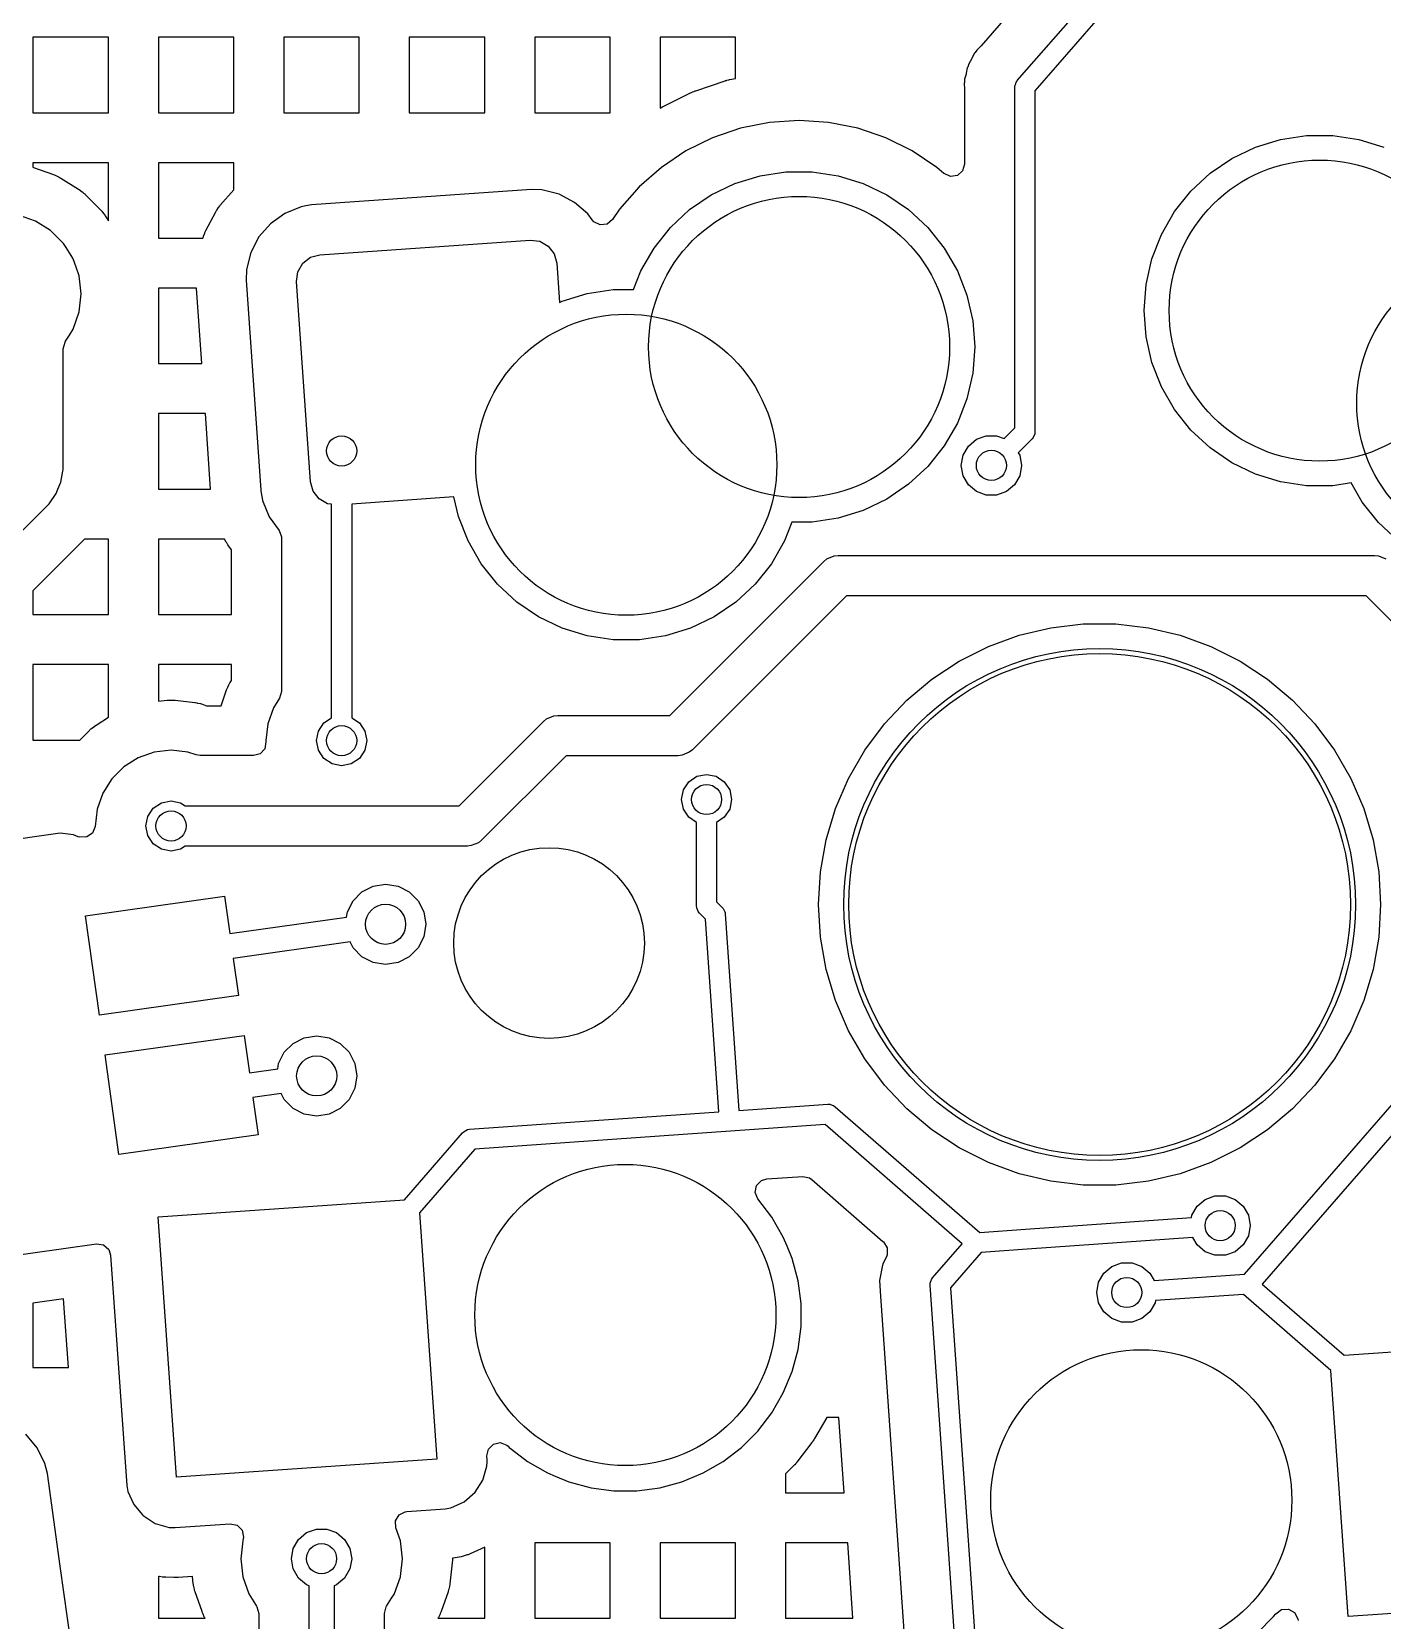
# Model space of a CAD drawing. Extents: x 2.49 to 8.57, y -5.87 to -1.87.
# Drawn here: x 4.12 to 4.65, y -3.535 to -2.912 of the extents above; entities that cross this region are included whole.
import ezdxf

# ---------------------------------------------------------------- set-up
doc = ezdxf.new("R2010")
doc.units = 0
doc.header["$MEASUREMENT"] = 0
doc.layers.add('BLACK', color=7, linetype='CONTINUOUS')

msp = doc.modelspace()

# ---------------------------------------------------------------- linework, layer by layer
at = {"layer": 'BLACK', "linetype": 'CONTINUOUS'}
for p, q in [((4.53784, -2.86472), (4.49236, -2.91704)), ((4.50658, -2.93072), (4.55939, -2.86996)), ((4.56017, -2.88107), (4.51349, -2.93477)), ((4.15001, -2.9137), (4.1204, -2.9137)), ((4.1204, -2.9137), (4.1204, -2.94331)), ((4.15001, -2.94331), (4.15001, -2.9137)), ((4.19922, -2.9137), (4.16961, -2.9137)), ((4.16961, -2.9137), (4.16961, -2.94331)), ((4.19922, -2.94331), (4.19922, -2.9137)), ((4.24843, -2.9137), (4.21882, -2.9137)), ((4.21882, -2.9137), (4.21882, -2.94331)), ((4.24843, -2.94331), (4.24843, -2.9137)), ((4.29764, -2.9137), (4.26804, -2.9137)), ((4.26804, -2.9137), (4.26804, -2.94331)), ((4.29764, -2.94331), (4.29764, -2.9137)), ((4.34686, -2.9137), (4.31725, -2.9137)), ((4.31725, -2.9137), (4.31725, -2.94331)), ((4.34686, -2.9415), (4.34686, -2.9137)), ((4.39607, -2.9137), (4.36646, -2.9137)), ((4.36646, -2.9137), (4.36646, -2.9415)), ((4.39607, -2.92982), (4.39607, -2.9137)), ((4.48874, -2.92204), (4.48858, -2.92234)), ((4.48967, -2.92014), (4.48874, -2.92204)), ((4.48991, -2.91986), (4.48967, -2.92014)), ((4.48967, -2.92014), (4.48967, -2.92014)), ((4.49045, -2.9191), (4.48991, -2.91986)), ((4.49063, -2.91878), (4.49045, -2.9191)), ((4.49213, -2.91729), (4.49063, -2.91878)), ((4.49236, -2.91704), (4.49213, -2.91729)), ((4.48646, -2.92814), (4.48634, -2.92858)), ((4.48653, -2.92781), (4.48646, -2.92814)), ((4.48694, -2.92573), (4.48653, -2.92781)), ((4.4871, -2.9254), (4.48694, -2.92573)), ((4.48694, -2.92573), (4.48694, -2.92573)), ((4.48743, -2.92453), (4.4871, -2.9254)), ((4.48752, -2.92417), (4.48743, -2.92453)), ((4.48858, -2.92234), (4.48752, -2.92417)), ((4.48752, -2.92417), (4.48752, -2.92417)), ((4.38039, -2.9347), (4.39199, -2.93076)), ((4.39199, -2.93076), (4.39215, -2.93071)), ((4.39215, -2.93071), (4.39246, -2.93062)), ((4.39246, -2.93062), (4.39261, -2.93057)), ((4.39261, -2.93057), (4.39323, -2.93041)), ((4.39323, -2.93041), (4.39338, -2.93037)), ((4.39338, -2.93037), (4.3937, -2.9303)), ((4.3937, -2.9303), (4.39385, -2.93026)), ((4.39385, -2.93026), (4.39607, -2.92982)), ((4.48582, -2.93148), (4.48575, -2.93184)), ((4.48575, -2.93184), (4.4859, -2.93396)), ((4.48591, -2.93055), (4.48582, -2.93148)), ((4.4859, -2.93396), (4.48591, -2.9343)), ((4.48634, -2.92858), (4.48591, -2.93019)), ((4.48591, -2.93019), (4.48591, -2.93019)), ((4.48591, -2.93019), (4.48591, -2.93055)), ((4.48591, -2.9343), (4.48591, -2.96352)), ((4.50561, -2.9333), (4.50565, -2.93291)), ((4.50561, -3.06686), (4.50561, -2.9333)), ((4.50565, -2.9328), (4.50567, -2.93273)), ((4.50565, -2.93291), (4.50565, -2.9328)), ((4.50567, -2.93273), (4.50569, -2.93253)), ((4.50569, -2.93253), (4.50593, -2.93195)), ((4.50593, -2.93195), (4.50613, -2.93135)), ((4.50613, -2.93135), (4.50625, -2.93118)), ((4.50625, -2.93118), (4.50628, -2.93111)), ((4.50628, -2.93111), (4.50635, -2.93104)), ((4.50635, -2.93104), (4.50658, -2.93072)), ((4.36762, -2.94086), (4.37861, -2.93544)), ((4.37861, -2.93544), (4.37876, -2.93537)), ((4.37876, -2.93537), (4.37905, -2.93524)), ((4.37905, -2.93524), (4.3792, -2.93517)), ((4.3792, -2.93517), (4.37979, -2.93493)), ((4.37979, -2.93493), (4.37994, -2.93487)), ((4.37994, -2.93487), (4.38024, -2.93475)), ((4.38024, -2.93475), (4.38039, -2.9347)), ((4.51349, -2.93477), (4.51349, -3.06849)), ((4.1204, -2.94331), (4.15001, -2.94331)), ((4.16961, -2.94331), (4.19922, -2.94331)), ((4.21882, -2.94331), (4.24843, -2.94331)), ((4.26804, -2.94331), (4.29764, -2.94331)), ((4.31725, -2.94331), (4.34686, -2.94331)), ((4.34686, -2.94331), (4.34686, -2.9415)), ((4.36646, -2.9415), (4.3665, -2.94148)), ((4.3665, -2.94148), (4.36705, -2.94116)), ((4.36705, -2.94116), (4.36719, -2.94108)), ((4.36719, -2.94108), (4.36748, -2.94093)), ((4.36748, -2.94093), (4.36762, -2.94086)), ((4.42097, -2.9464), (4.40938, -2.94716)), ((4.43256, -2.94716), (4.42097, -2.9464)), ((4.42097, -2.9464), (4.42097, -2.9464)), ((4.38699, -2.95316), (4.37658, -2.9583)), ((4.39799, -2.94943), (4.38699, -2.95316)), ((4.40938, -2.94716), (4.39799, -2.94943)), ((4.39799, -2.94943), (4.39799, -2.94943)), ((4.40938, -2.94716), (4.40938, -2.94716)), ((4.40938, -2.94716), (4.40938, -2.94716)), ((4.40938, -2.94716), (4.40938, -2.94716)), ((4.40938, -2.94716), (4.40938, -2.94716)), ((4.44395, -2.94943), (4.43256, -2.94716)), ((4.43256, -2.94716), (4.43256, -2.94716)), ((4.43256, -2.94716), (4.43256, -2.94716)), ((4.44396, -2.94943), (4.44395, -2.94943)), ((4.44395, -2.94943), (4.44395, -2.94943)), ((4.45495, -2.95316), (4.44396, -2.94943)), ((4.46537, -2.9583), (4.45495, -2.95316)), ((4.60987, -2.95375), (4.62005, -2.95221)), ((4.62005, -2.95221), (4.63035, -2.95221)), ((4.63035, -2.95221), (4.64053, -2.95375)), ((4.37658, -2.9583), (4.36692, -2.96475)), ((4.47503, -2.96475), (4.46537, -2.9583)), ((4.46537, -2.9583), (4.46537, -2.9583)), ((4.59075, -2.96125), (4.60003, -2.95678)), ((4.60003, -2.95678), (4.60987, -2.95375)), ((4.64053, -2.95375), (4.65037, -2.95678)), ((4.15001, -2.96291), (4.1204, -2.96291)), ((4.1204, -2.96291), (4.1204, -2.96472)), ((4.1204, -2.96472), (4.12065, -2.9648)), ((4.12065, -2.9648), (4.12839, -2.96751)), ((4.15001, -2.98575), (4.15001, -2.96291)), ((4.19922, -2.96291), (4.16961, -2.96291)), ((4.16961, -2.96291), (4.16961, -2.99252)), ((4.19922, -2.97351), (4.19922, -2.96291)), ((4.36692, -2.96475), (4.35819, -2.97241)), ((4.47781, -2.96719), (4.47503, -2.96475)), ((4.48591, -2.96352), (4.48513, -2.96616)), ((4.58224, -2.96705), (4.59075, -2.96125)), ((4.12839, -2.96751), (4.12865, -2.96761)), ((4.12865, -2.96761), (4.12916, -2.96782)), ((4.12916, -2.96782), (4.12941, -2.96793)), ((4.12941, -2.96793), (4.1304, -2.96841)), ((4.1304, -2.96841), (4.13065, -2.96853)), ((4.13065, -2.96853), (4.13113, -2.9688)), ((4.13113, -2.9688), (4.13136, -2.96894)), ((4.13136, -2.96894), (4.13831, -2.9733)), ((4.38652, -2.97553), (4.3958, -2.97106)), ((4.3958, -2.97106), (4.40564, -2.96803)), ((4.40564, -2.96803), (4.41582, -2.96649)), ((4.41582, -2.96649), (4.42612, -2.96649)), ((4.42612, -2.96649), (4.4363, -2.96803)), ((4.4363, -2.96803), (4.44614, -2.97106)), ((4.44614, -2.97106), (4.45542, -2.97553)), ((4.47783, -2.96721), (4.47781, -2.96719)), ((4.48033, -2.96835), (4.47783, -2.96721)), ((4.48306, -2.96796), (4.48033, -2.96835)), ((4.48513, -2.96616), (4.48306, -2.96796)), ((4.57469, -2.97405), (4.58224, -2.96705)), ((4.13831, -2.9733), (4.13854, -2.97346)), ((4.13854, -2.97346), (4.13899, -2.97378)), ((4.13899, -2.97378), (4.13921, -2.97394)), ((4.13921, -2.97394), (4.14007, -2.97463)), ((4.14007, -2.97463), (4.14028, -2.9748)), ((4.14028, -2.9748), (4.14069, -2.97517)), ((4.14069, -2.97517), (4.14089, -2.97536)), ((4.14089, -2.97536), (4.14669, -2.98116)), ((4.1939, -2.97962), (4.19918, -2.97355)), ((4.19918, -2.97355), (4.19922, -2.97351)), ((4.31602, -2.97345), (4.22961, -2.97949)), ((4.32008, -2.97358), (4.31602, -2.97345)), ((4.31602, -2.97345), (4.31602, -2.97345)), ((4.32678, -2.97529), (4.32008, -2.97358)), ((4.32008, -2.97358), (4.32008, -2.97358)), ((4.33289, -2.9785), (4.32678, -2.97529)), ((4.32678, -2.97529), (4.32678, -2.97529)), ((4.35819, -2.97241), (4.35053, -2.98114)), ((4.37802, -2.98133), (4.38652, -2.97553)), ((4.45542, -2.97553), (4.46393, -2.98133)), ((4.56827, -2.9821), (4.57469, -2.97405)), ((4.1214, -2.98583), (4.1147, -2.98349)), ((4.14669, -2.98116), (4.14688, -2.98136)), ((4.14688, -2.98136), (4.14724, -2.98177)), ((4.14724, -2.98177), (4.14742, -2.98198)), ((4.14742, -2.98198), (4.14811, -2.98284)), ((4.14811, -2.98284), (4.14827, -2.98306)), ((4.14827, -2.98306), (4.14859, -2.98351)), ((4.14859, -2.98351), (4.14874, -2.98374)), ((4.14874, -2.98374), (4.15001, -2.98575)), ((4.18824, -2.98957), (4.19197, -2.98244)), ((4.19197, -2.98244), (4.19211, -2.9822)), ((4.19211, -2.9822), (4.19241, -2.9817)), ((4.19241, -2.9817), (4.19256, -2.98147)), ((4.19256, -2.98147), (4.1932, -2.98052)), ((4.1932, -2.98052), (4.19337, -2.98029)), ((4.19337, -2.98029), (4.19372, -2.97984)), ((4.19372, -2.97984), (4.1939, -2.97962)), ((4.21922, -2.98281), (4.2136, -2.98684)), ((4.22561, -2.98019), (4.21922, -2.98281)), ((4.21922, -2.98281), (4.21922, -2.98281)), ((4.22741, -2.97987), (4.22561, -2.98019)), ((4.22561, -2.98019), (4.22561, -2.98019)), ((4.22561, -2.98019), (4.22561, -2.98019)), ((4.22961, -2.97949), (4.22741, -2.97987)), ((4.33811, -2.98303), (4.33289, -2.9785)), ((4.33289, -2.9785), (4.33289, -2.9785)), ((4.33978, -2.98536), (4.33811, -2.98303)), ((4.33811, -2.98303), (4.33811, -2.98303)), ((4.35053, -2.98114), (4.3478, -2.98522)), ((4.37047, -2.98833), (4.37802, -2.98133)), ((4.46393, -2.98133), (4.47148, -2.98833)), ((4.56312, -2.99102), (4.56827, -2.9821)), ((4.12732, -2.98955), (4.1214, -2.98583)), ((4.12741, -2.98961), (4.12732, -2.98955)), ((4.13032, -2.99252), (4.12741, -2.98961)), ((4.18736, -2.99168), (4.18777, -2.99061)), ((4.18777, -2.99061), (4.18788, -2.99035)), ((4.18788, -2.99035), (4.18811, -2.98983)), ((4.18811, -2.98983), (4.18824, -2.98957)), ((4.2136, -2.98684), (4.20907, -2.99205)), ((4.2136, -2.98684), (4.2136, -2.98684)), ((4.34048, -2.98614), (4.33978, -2.98536)), ((4.34296, -2.98733), (4.34048, -2.98614)), ((4.34569, -2.98699), (4.34296, -2.98733)), ((4.3478, -2.98522), (4.34569, -2.98699)), ((4.36405, -2.99639), (4.37047, -2.98833)), ((4.47148, -2.98833), (4.4779, -2.99639)), ((4.13243, -2.99463), (4.13032, -2.99252)), ((4.13337, -2.99612), (4.13243, -2.99463)), ((4.13607, -3.00042), (4.13337, -2.99612)), ((4.16961, -2.99252), (4.18708, -2.99252)), ((4.18708, -2.99252), (4.18709, -2.99249)), ((4.18709, -2.99249), (4.18726, -2.99194)), ((4.18726, -2.99194), (4.18736, -2.99168)), ((4.20907, -2.99205), (4.20587, -2.99817)), ((4.23295, -2.99901), (4.31543, -2.99324)), ((4.31543, -2.99324), (4.31924, -2.99373)), ((4.31924, -2.99373), (4.32257, -2.99563)), ((4.32257, -2.99563), (4.32492, -2.99867)), ((4.3589, -3.0053), (4.36405, -2.99639)), ((4.4779, -2.99639), (4.48305, -3.0053)), ((4.55936, -3.00061), (4.56312, -2.99102)), ((4.13621, -3.00065), (4.13607, -3.00042)), ((4.13735, -3.00389), (4.13621, -3.00065)), ((4.20587, -2.99817), (4.20416, -3.00486)), ((4.2243, -3.00571), (4.22621, -3.00237)), ((4.22621, -3.00237), (4.22925, -3.00002)), ((4.22925, -3.00002), (4.23295, -2.99901)), ((4.32492, -2.99867), (4.32593, -3.00238)), ((4.32593, -3.00238), (4.32701, -3.01772)), ((4.55707, -3.01065), (4.55936, -3.00061)), ((4.13856, -3.00735), (4.13735, -3.00389)), ((4.13935, -3.01441), (4.13856, -3.00735)), ((4.13856, -3.00735), (4.13856, -3.00735)), ((4.20416, -3.00486), (4.20403, -3.00893)), ((4.20403, -3.00893), (4.20403, -3.00893)), ((4.20403, -3.00893), (4.20979, -3.0914)), ((4.22382, -3.00952), (4.2243, -3.00571)), ((4.35601, -3.01267), (4.3589, -3.0053)), ((4.48305, -3.0053), (4.48681, -3.01489)), ((4.13856, -3.02147), (4.13935, -3.01441)), ((4.13935, -3.01441), (4.13935, -3.01441)), ((4.1846, -3.01213), (4.16961, -3.01213)), ((4.16961, -3.01213), (4.16961, -3.04173)), ((4.18667, -3.04173), (4.1846, -3.01213)), ((4.22931, -3.08807), (4.22382, -3.00952)), ((4.32799, -3.01724), (4.33783, -3.01421)), ((4.33783, -3.01421), (4.34802, -3.01267)), ((4.34802, -3.01267), (4.35601, -3.01267)), ((4.48681, -3.01489), (4.4891, -3.02493)), ((4.5563, -3.02092), (4.55707, -3.01065)), ((4.13622, -3.02815), (4.13856, -3.02147)), ((4.13856, -3.02147), (4.13856, -3.02147)), ((4.32701, -3.01772), (4.32799, -3.01724)), ((4.55707, -3.03118), (4.5563, -3.02092)), ((4.4891, -3.02493), (4.48987, -3.0352)), ((4.13226, -3.03586), (4.13301, -3.03326)), ((4.13301, -3.03326), (4.1332, -3.03297)), ((4.1332, -3.03297), (4.1347, -3.03057)), ((4.1347, -3.03057), (4.13621, -3.02817)), ((4.13621, -3.02817), (4.13622, -3.02815)), ((4.55936, -3.04122), (4.55707, -3.03118)), ((4.13226, -3.04173), (4.13226, -3.03586)), ((4.48987, -3.0352), (4.4891, -3.04547)), ((4.13226, -3.07859), (4.13226, -3.04173)), ((4.16961, -3.04173), (4.18667, -3.04173)), ((4.4891, -3.04547), (4.48681, -3.0555)), ((4.56312, -3.05081), (4.55936, -3.04122)), ((4.56827, -3.05973), (4.56312, -3.05081)), ((4.48681, -3.0555), (4.48305, -3.06509)), ((4.18804, -3.06134), (4.16961, -3.06134)), ((4.16961, -3.06134), (4.16961, -3.09095)), ((4.19011, -3.09095), (4.18804, -3.06134)), ((4.48305, -3.06509), (4.4779, -3.07401)), ((4.57469, -3.06778), (4.56827, -3.05973)), ((4.48736, -3.07404), (4.4905, -3.07141)), ((4.4905, -3.07141), (4.49436, -3.07)), ((4.49436, -3.07), (4.49846, -3.07)), ((4.49846, -3.07), (4.5014, -3.07108)), ((4.5014, -3.07108), (4.50561, -3.06686)), ((4.51234, -3.07128), (4.50696, -3.07665)), ((4.51283, -3.07068), (4.51234, -3.07128)), ((4.51341, -3.06926), (4.51283, -3.07068)), ((4.51349, -3.06849), (4.51341, -3.06926)), ((4.58224, -3.07478), (4.57469, -3.06778)), ((4.4779, -3.07401), (4.47148, -3.08206)), ((4.4846, -3.08164), (4.48531, -3.0776)), ((4.48531, -3.0776), (4.48736, -3.07404)), ((4.50696, -3.07665), (4.50751, -3.0776)), ((4.50751, -3.0776), (4.50822, -3.08164)), ((4.59075, -3.08058), (4.58224, -3.07478)), ((4.13132, -3.0882), (4.13217, -3.08391)), ((4.13217, -3.08391), (4.13226, -3.08344)), ((4.13226, -3.08344), (4.13226, -3.07859)), ((4.47148, -3.08206), (4.46393, -3.08906)), ((4.48531, -3.08568), (4.4846, -3.08164)), ((4.50822, -3.08164), (4.50751, -3.08568)), ((4.60003, -3.08505), (4.59075, -3.08058)), ((4.13018, -3.09095), (4.13132, -3.0882)), ((4.23032, -3.09177), (4.22931, -3.08807)), ((4.46393, -3.08906), (4.45542, -3.09486)), ((4.48736, -3.08923), (4.48531, -3.08568)), ((4.4905, -3.09186), (4.48736, -3.08923)), ((4.50546, -3.08923), (4.50231, -3.09186)), ((4.50751, -3.08568), (4.50546, -3.08923)), ((4.60987, -3.08809), (4.60003, -3.08505)), ((4.62005, -3.08962), (4.60987, -3.08809)), ((4.63035, -3.08962), (4.62005, -3.08962)), ((4.63753, -3.08854), (4.63035, -3.08962)), ((4.64185, -3.09602), (4.63753, -3.08854)), ((4.12677, -3.09672), (4.12946, -3.09268)), ((4.12946, -3.09268), (4.13018, -3.09095)), ((4.16961, -3.09095), (4.19011, -3.09095)), ((4.20979, -3.0914), (4.20985, -3.09174)), ((4.20985, -3.09174), (4.21032, -3.09446)), ((4.21032, -3.09446), (4.21049, -3.09541)), ((4.21049, -3.09541), (4.21311, -3.1018)), ((4.23267, -3.09481), (4.23032, -3.09177)), ((4.23601, -3.09671), (4.23267, -3.09481)), ((4.28557, -3.094), (4.24543, -3.0968)), ((4.28733, -3.10169), (4.28557, -3.094)), ((4.45542, -3.09486), (4.44614, -3.09933)), ((4.49436, -3.09327), (4.4905, -3.09186)), ((4.49846, -3.09327), (4.49436, -3.09327)), ((4.50231, -3.09186), (4.49846, -3.09327)), ((4.64827, -3.10407), (4.64185, -3.09602)), ((4.09267, -3.13081), (4.12334, -3.10015)), ((4.12334, -3.10015), (4.12677, -3.09672)), ((4.12334, -3.10015), (4.12334, -3.10015)), ((4.21311, -3.1018), (4.21311, -3.1018)), ((4.21311, -3.1018), (4.21693, -3.10712)), ((4.23755, -3.09691), (4.23601, -3.09671)), ((4.23755, -3.18063), (4.23755, -3.09691)), ((4.24543, -3.0968), (4.24543, -3.18063)), ((4.29109, -3.11127), (4.28733, -3.10169)), ((4.4363, -3.10237), (4.42612, -3.1039)), ((4.44614, -3.09933), (4.4363, -3.10237)), ((4.21693, -3.10712), (4.21784, -3.10972)), ((4.41813, -3.1039), (4.41524, -3.11127)), ((4.42612, -3.1039), (4.41813, -3.1039)), ((4.65582, -3.11108), (4.64827, -3.10407)), ((4.13653, -3.11468), (4.1204, -3.13081)), ((4.14066, -3.11055), (4.13653, -3.11468)), ((4.13653, -3.11468), (4.13653, -3.11468)), ((4.15001, -3.11055), (4.14066, -3.11055)), ((4.15001, -3.14016), (4.15001, -3.11055)), ((4.19556, -3.11055), (4.16961, -3.11055)), ((4.16961, -3.11055), (4.16961, -3.14016)), ((4.19569, -3.11081), (4.19556, -3.11055)), ((4.19556, -3.11055), (4.19556, -3.11055)), ((4.19624, -3.11181), (4.19569, -3.11081)), ((4.19639, -3.11205), (4.19624, -3.11181)), ((4.19669, -3.11253), (4.19639, -3.11205)), ((4.19685, -3.11277), (4.19669, -3.11253)), ((4.19824, -3.11471), (4.19685, -3.11277)), ((4.19824, -3.14016), (4.19824, -3.11471)), ((4.21784, -3.10972), (4.21785, -3.10997)), ((4.21785, -3.10997), (4.21785, -3.17029)), ((4.29624, -3.12019), (4.29109, -3.11127)), ((4.41524, -3.11127), (4.41009, -3.12019)), ((4.30266, -3.12824), (4.29624, -3.12019)), ((4.37026, -3.17976), (4.4307, -3.11933)), ((4.41009, -3.12019), (4.40367, -3.12824)), ((4.4307, -3.11933), (4.43189, -3.11835)), ((4.43189, -3.11835), (4.43473, -3.11717)), ((4.43473, -3.11717), (4.43626, -3.11702)), ((4.43626, -3.11702), (4.64676, -3.11702)), ((4.64676, -3.11702), (4.64829, -3.11717)), ((4.64829, -3.11717), (4.65113, -3.11835)), ((4.1204, -3.13081), (4.1204, -3.14016)), ((4.31021, -3.13524), (4.30266, -3.12824)), ((4.43953, -3.13277), (4.37909, -3.1932)), ((4.40367, -3.12824), (4.39612, -3.13524)), ((4.64349, -3.13277), (4.43953, -3.13277)), ((4.67243, -3.16171), (4.64349, -3.13277)), ((4.1204, -3.14016), (4.15001, -3.14016)), ((4.16961, -3.14016), (4.19824, -3.14016)), ((4.31872, -3.14105), (4.31021, -3.13524)), ((4.39612, -3.13524), (4.38761, -3.14105)), ((4.32799, -3.14551), (4.31872, -3.14105)), ((4.33783, -3.14855), (4.32799, -3.14551)), ((4.37833, -3.14551), (4.3685, -3.14855)), ((4.38761, -3.14105), (4.37833, -3.14551)), ((4.50726, -3.14828), (4.51974, -3.14532)), ((4.51974, -3.14532), (4.53247, -3.14383)), ((4.53247, -3.14383), (4.54529, -3.14383)), ((4.54529, -3.14383), (4.55802, -3.14532)), ((4.55802, -3.14532), (4.57049, -3.14828)), ((4.34802, -3.15008), (4.33783, -3.14855)), ((4.35831, -3.15008), (4.34802, -3.15008)), ((4.3685, -3.14855), (4.35831, -3.15008)), ((4.49522, -3.15266), (4.50726, -3.14828)), ((4.57049, -3.14828), (4.58254, -3.15266)), ((4.47305, -3.16546), (4.48376, -3.15842)), ((4.48376, -3.15842), (4.49522, -3.15266)), ((4.58254, -3.15266), (4.594, -3.15842)), ((4.594, -3.15842), (4.60471, -3.16546)), ((4.15001, -3.15976), (4.1204, -3.15976)), ((4.1204, -3.15976), (4.1204, -3.18937)), ((4.15001, -3.17416), (4.15001, -3.15976)), ((4.19824, -3.15976), (4.16961, -3.15976)), ((4.16961, -3.15976), (4.16961, -3.17416)), ((4.19824, -3.16605), (4.19824, -3.15976)), ((4.19422, -3.17589), (4.19638, -3.16971)), ((4.19638, -3.16971), (4.19647, -3.16945)), ((4.19647, -3.16945), (4.19669, -3.16894)), ((4.19669, -3.16894), (4.1968, -3.16869)), ((4.1968, -3.16869), (4.19728, -3.1677)), ((4.19728, -3.1677), (4.1974, -3.16746)), ((4.1974, -3.16746), (4.19767, -3.16698)), ((4.19767, -3.16698), (4.19781, -3.16674)), ((4.19781, -3.16674), (4.19824, -3.16605)), ((4.21785, -3.17029), (4.2171, -3.17289)), ((4.46323, -3.1737), (4.47305, -3.16546)), ((4.60471, -3.16546), (4.61453, -3.1737)), ((4.15001, -3.18045), (4.15001, -3.17416)), ((4.16961, -3.17416), (4.17292, -3.17379)), ((4.17292, -3.17379), (4.17319, -3.17377)), ((4.17319, -3.17377), (4.17374, -3.17374)), ((4.17374, -3.17374), (4.17402, -3.17373)), ((4.17402, -3.17373), (4.17512, -3.17373)), ((4.17512, -3.17373), (4.17539, -3.17374)), ((4.17539, -3.17374), (4.17594, -3.17377)), ((4.17594, -3.17377), (4.17622, -3.17379)), ((4.17622, -3.17379), (4.18393, -3.17466)), ((4.18393, -3.17466), (4.1842, -3.1747)), ((4.1842, -3.1747), (4.18474, -3.17479)), ((4.18474, -3.17479), (4.18501, -3.17484)), ((4.18501, -3.17484), (4.18608, -3.17509)), ((4.18608, -3.17509), (4.18635, -3.17516)), ((4.18635, -3.17516), (4.18688, -3.17531)), ((4.18688, -3.17531), (4.18714, -3.17539)), ((4.18714, -3.17539), (4.18854, -3.17589)), ((4.18854, -3.17589), (4.19422, -3.17589)), ((4.2147, -3.1767), (4.2125, -3.18299)), ((4.2171, -3.17289), (4.2147, -3.1767)), ((4.45443, -3.18302), (4.46323, -3.1737)), ((4.61453, -3.1737), (4.62332, -3.18302)), ((4.14445, -3.18399), (4.1449, -3.18367)), ((4.1449, -3.18367), (4.14513, -3.18351)), ((4.14513, -3.18351), (4.15001, -3.18045)), ((4.2125, -3.18299), (4.21176, -3.18961)), ((4.2324, -3.18584), (4.23453, -3.18265)), ((4.23453, -3.18265), (4.23755, -3.18063)), ((4.24543, -3.18063), (4.24845, -3.18265)), ((4.24845, -3.18265), (4.25058, -3.18584)), ((4.28758, -3.2152), (4.3207, -3.18207)), ((4.3207, -3.18207), (4.3219, -3.18109)), ((4.3219, -3.18109), (4.32474, -3.17991)), ((4.32474, -3.17991), (4.32627, -3.17976)), ((4.32627, -3.17976), (4.35173, -3.17976)), ((4.35173, -3.17976), (4.37026, -3.17976)), ((4.44678, -3.19331), (4.45443, -3.18302)), ((4.62332, -3.18302), (4.63098, -3.19331)), ((4.1204, -3.18937), (4.13875, -3.18937)), ((4.13875, -3.18937), (4.14255, -3.18557)), ((4.14255, -3.18557), (4.14275, -3.18538)), ((4.14275, -3.18538), (4.14316, -3.18501)), ((4.14316, -3.18501), (4.14337, -3.18484)), ((4.14337, -3.18484), (4.14423, -3.18415)), ((4.14423, -3.18415), (4.14445, -3.18399)), ((4.21176, -3.18961), (4.21176, -3.18961)), ((4.21176, -3.18961), (4.21181, -3.19006)), ((4.23165, -3.18961), (4.2324, -3.18584)), ((4.2324, -3.19337), (4.23165, -3.18961)), ((4.25058, -3.18584), (4.25133, -3.18961)), ((4.25133, -3.18961), (4.25058, -3.19337)), ((4.16795, -3.19408), (4.16167, -3.19628)), ((4.17457, -3.19334), (4.16795, -3.19408)), ((4.18118, -3.19408), (4.17457, -3.19334)), ((4.17457, -3.19334), (4.17457, -3.19334)), ((4.18443, -3.19522), (4.18118, -3.19408)), ((4.18604, -3.19549), (4.18443, -3.19522)), ((4.20696, -3.19549), (4.18604, -3.19549)), ((4.20947, -3.1948), (4.20696, -3.19549)), ((4.21133, -3.19277), (4.20947, -3.1948)), ((4.21181, -3.19006), (4.21133, -3.19277)), ((4.23453, -3.19657), (4.2324, -3.19337)), ((4.25058, -3.19337), (4.24845, -3.19657)), ((4.32953, -3.19551), (4.29641, -3.22864)), ((4.35173, -3.19551), (4.32953, -3.19551)), ((4.37352, -3.19551), (4.35173, -3.19551)), ((4.37506, -3.19536), (4.37352, -3.19551)), ((4.3779, -3.19418), (4.37506, -3.19536)), ((4.37909, -3.1932), (4.3779, -3.19418)), ((4.44037, -3.20441), (4.44678, -3.19331)), ((4.63098, -3.19331), (4.63739, -3.20441)), ((4.15603, -3.19982), (4.15132, -3.20453)), ((4.16167, -3.19628), (4.15603, -3.19982)), ((4.15603, -3.19982), (4.15603, -3.19982)), ((4.16167, -3.19628), (4.16167, -3.19628)), ((4.23772, -3.1987), (4.23453, -3.19657)), ((4.24149, -3.19945), (4.23772, -3.1987)), ((4.24526, -3.1987), (4.24149, -3.19945)), ((4.24845, -3.19657), (4.24526, -3.1987)), ((4.15132, -3.20453), (4.14778, -3.21017)), ((4.15132, -3.20453), (4.15132, -3.20453)), ((4.37557, -3.20892), (4.3777, -3.20573)), ((4.3777, -3.20573), (4.38089, -3.2036)), ((4.38089, -3.2036), (4.38466, -3.20285)), ((4.38466, -3.20285), (4.38843, -3.2036)), ((4.38843, -3.2036), (4.39162, -3.20573)), ((4.39162, -3.20573), (4.39375, -3.20892)), ((4.43529, -3.21618), (4.44037, -3.20441)), ((4.63739, -3.20441), (4.64247, -3.21618)), ((4.14778, -3.21017), (4.14558, -3.21645)), ((4.14778, -3.21017), (4.14778, -3.21017)), ((4.16761, -3.21611), (4.1708, -3.21398)), ((4.1708, -3.21398), (4.17457, -3.21323)), ((4.17457, -3.21323), (4.17833, -3.21398)), ((4.17833, -3.21398), (4.18016, -3.2152)), ((4.37482, -3.21269), (4.37557, -3.20892)), ((4.37557, -3.21646), (4.37482, -3.21269)), ((4.39375, -3.20892), (4.3945, -3.21269)), ((4.3945, -3.21269), (4.39375, -3.21646)), ((4.14558, -3.21645), (4.14481, -3.2233)), ((4.16473, -3.22307), (4.16547, -3.2193)), ((4.16547, -3.2193), (4.16761, -3.21611)), ((4.18016, -3.2152), (4.28758, -3.2152)), ((4.3777, -3.21965), (4.37557, -3.21646)), ((4.38072, -3.22167), (4.3777, -3.21965)), ((4.39162, -3.21965), (4.3886, -3.22167)), ((4.39375, -3.21646), (4.39162, -3.21965)), ((4.43161, -3.22846), (4.43529, -3.21618)), ((4.64247, -3.21618), (4.64614, -3.22846)), ((4.1311, -3.22589), (3.99075, -3.24561)), ((4.13625, -3.22652), (4.1311, -3.22589)), ((4.1311, -3.22589), (4.1311, -3.22589)), ((4.1311, -3.22589), (4.1311, -3.22589)), ((4.13813, -3.22728), (4.13625, -3.22652)), ((4.13872, -3.22748), (4.13813, -3.22728)), ((4.14147, -3.22739), (4.13872, -3.22748)), ((4.14374, -3.22584), (4.14147, -3.22739)), ((4.14481, -3.2233), (4.14374, -3.22584)), ((4.16547, -3.22684), (4.16473, -3.22307)), ((4.16761, -3.23003), (4.16547, -3.22684)), ((4.38072, -3.25444), (4.38072, -3.22167)), ((4.3886, -3.22167), (4.3886, -3.25281)), ((4.1708, -3.23216), (4.16761, -3.23003)), ((4.17457, -3.23291), (4.1708, -3.23216)), ((4.17833, -3.23216), (4.17457, -3.23291)), ((4.18016, -3.23094), (4.17833, -3.23216)), ((4.29084, -3.23094), (4.18016, -3.23094)), ((4.29237, -3.23079), (4.29084, -3.23094)), ((4.29521, -3.22962), (4.29237, -3.23079)), ((4.29641, -3.22864), (4.29521, -3.22962)), ((4.42939, -3.24109), (4.43161, -3.22846)), ((4.64614, -3.22846), (4.64837, -3.24109)), ((4.25387, -3.24667), (4.25874, -3.24589)), ((4.25874, -3.24589), (4.26361, -3.24667)), ((4.42864, -3.25388), (4.42939, -3.24109)), ((4.64837, -3.24109), (4.64911, -3.25388)), ((4.14099, -3.25831), (4.19557, -3.25064)), ((4.19557, -3.25064), (4.19763, -3.26526)), ((4.246, -3.25239), (4.24948, -3.2489)), ((4.24948, -3.2489), (4.25387, -3.24667)), ((4.26361, -3.24667), (4.268, -3.2489)), ((4.268, -3.2489), (4.27148, -3.25239)), ((4.14647, -3.2973), (4.14099, -3.25831)), ((4.24344, -3.25882), (4.24376, -3.25678)), ((4.24376, -3.25678), (4.246, -3.25239)), ((4.27148, -3.25239), (4.27372, -3.25678)), ((4.27372, -3.25678), (4.27449, -3.26164)), ((4.3808, -3.25521), (4.38072, -3.25444)), ((4.38139, -3.25663), (4.3808, -3.25521)), ((4.38188, -3.25723), (4.38139, -3.25663)), ((4.38422, -3.25957), (4.38188, -3.25723)), ((4.3886, -3.25281), (4.39083, -3.25505)), ((4.39083, -3.25505), (4.39108, -3.25535)), ((4.39108, -3.25535), (4.39116, -3.25542)), ((4.39116, -3.25542), (4.39119, -3.25549)), ((4.39119, -3.25549), (4.39132, -3.25564)), ((4.39132, -3.25564), (4.39156, -3.25623)), ((4.39156, -3.25623), (4.39185, -3.25679)), ((4.39185, -3.25679), (4.39188, -3.25699)), ((4.39188, -3.25699), (4.39191, -3.25706)), ((4.39191, -3.25706), (4.39191, -3.25717)), ((4.39191, -3.25717), (4.39197, -3.25755)), ((4.39197, -3.25755), (4.39737, -3.33466)), ((4.42939, -3.26668), (4.42864, -3.25388)), ((4.64911, -3.25388), (4.64837, -3.26668)), ((4.19763, -3.26526), (4.24344, -3.25882)), ((4.27449, -3.26164), (4.27372, -3.26651)), ((4.38951, -3.33521), (4.38422, -3.25957)), ((4.24481, -3.26857), (4.199, -3.27501)), ((4.246, -3.2709), (4.24481, -3.26857)), ((4.24948, -3.27438), (4.246, -3.2709)), ((4.27148, -3.2709), (4.268, -3.27438)), ((4.27372, -3.26651), (4.27148, -3.2709)), ((4.43161, -3.27931), (4.42939, -3.26668)), ((4.64837, -3.26668), (4.64614, -3.27931)), ((4.199, -3.27501), (4.20105, -3.28963)), ((4.25387, -3.27662), (4.24948, -3.27438)), ((4.25874, -3.27739), (4.25387, -3.27662)), ((4.26361, -3.27662), (4.25874, -3.27739)), ((4.268, -3.27438), (4.26361, -3.27662)), ((4.43529, -3.29159), (4.43161, -3.27931)), ((4.64614, -3.27931), (4.64247, -3.29159)), ((4.20105, -3.28963), (4.14647, -3.2973)), ((4.44037, -3.30336), (4.43529, -3.29159)), ((4.64247, -3.29159), (4.63739, -3.30336)), ((4.14866, -3.31289), (4.20324, -3.30522)), ((4.20324, -3.30522), (4.2053, -3.31984)), ((4.21897, -3.31184), (4.22246, -3.30836)), ((4.22246, -3.30836), (4.22685, -3.30612)), ((4.22685, -3.30612), (4.23171, -3.30535)), ((4.23171, -3.30535), (4.23658, -3.30612)), ((4.23658, -3.30612), (4.24097, -3.30836)), ((4.24097, -3.30836), (4.24445, -3.31184)), ((4.44678, -3.31446), (4.44037, -3.30336)), ((4.63739, -3.30336), (4.63098, -3.31446)), ((4.15414, -3.35188), (4.14866, -3.31289)), ((4.21674, -3.31623), (4.21897, -3.31184)), ((4.24445, -3.31184), (4.24669, -3.31623)), ((4.45443, -3.32474), (4.44678, -3.31446)), ((4.63098, -3.31446), (4.62332, -3.32474)), ((4.2053, -3.31984), (4.21641, -3.31828)), ((4.21641, -3.31828), (4.21674, -3.31623)), ((4.24669, -3.31623), (4.24746, -3.3211)), ((4.59567, -3.3989), (4.66674, -3.31714)), ((4.24669, -3.32597), (4.24445, -3.33036)), ((4.24746, -3.3211), (4.24669, -3.32597)), ((4.46323, -3.33407), (4.45443, -3.32474)), ((4.67162, -3.32353), (4.6027, -3.40282)), ((4.62332, -3.32474), (4.61453, -3.33407)), ((4.21779, -3.32803), (4.20667, -3.32959)), ((4.20667, -3.32959), (4.20872, -3.34421)), ((4.21897, -3.33036), (4.21779, -3.32803)), ((4.22246, -3.33384), (4.21897, -3.33036)), ((4.24445, -3.33036), (4.24097, -3.33384)), ((4.39737, -3.33466), (4.43227, -3.33222)), ((4.43227, -3.33222), (4.43304, -3.33224)), ((4.43304, -3.33224), (4.43396, -3.33255)), ((4.43396, -3.33255), (4.43449, -3.33273)), ((4.43449, -3.33273), (4.43512, -3.33318)), ((4.43512, -3.33318), (4.49184, -3.38248)), ((4.22685, -3.33608), (4.22246, -3.33384)), ((4.23171, -3.33685), (4.22685, -3.33608)), ((4.23658, -3.33608), (4.23171, -3.33685)), ((4.24097, -3.33384), (4.23658, -3.33608)), ((4.29163, -3.34205), (4.38951, -3.33521)), ((4.47305, -3.34231), (4.46323, -3.33407)), ((4.61453, -3.33407), (4.60471, -3.34231)), ((4.20872, -3.34421), (4.15414, -3.35188)), ((4.26611, -3.36965), (4.28893, -3.3434)), ((4.28893, -3.3434), (4.2895, -3.34287)), ((4.2895, -3.34287), (4.28951, -3.34286)), ((4.28951, -3.34286), (4.29087, -3.34218)), ((4.29087, -3.34218), (4.29163, -3.34205)), ((4.39399, -3.34279), (4.29381, -3.34979)), ((4.43119, -3.34019), (4.39399, -3.34279)), ((4.39399, -3.34279), (4.39399, -3.34279)), ((4.39399, -3.34279), (4.39399, -3.34279)), ((4.48493, -3.38691), (4.43119, -3.34019)), ((4.48376, -3.34935), (4.47305, -3.34231)), ((4.60471, -3.34231), (4.594, -3.34935)), ((4.29381, -3.34979), (4.27206, -3.37481)), ((4.49522, -3.3551), (4.48376, -3.34935)), ((4.594, -3.34935), (4.58254, -3.3551)), ((4.50726, -3.35949), (4.49522, -3.3551)), ((4.58254, -3.3551), (4.57049, -3.35949)), ((4.40376, -3.36682), (4.40431, -3.36412)), ((4.40431, -3.36412), (4.40624, -3.36216)), ((4.40624, -3.36216), (4.40829, -3.36154)), ((4.40829, -3.36154), (4.4224, -3.36055)), ((4.4224, -3.36055), (4.42509, -3.36114)), ((4.42509, -3.36114), (4.42595, -3.36174)), ((4.42595, -3.36174), (4.44452, -3.37789)), ((4.51974, -3.36244), (4.50726, -3.35949)), ((4.53247, -3.36393), (4.51974, -3.36244)), ((4.54529, -3.36393), (4.53247, -3.36393)), ((4.55802, -3.36244), (4.54529, -3.36393)), ((4.57049, -3.35949), (4.55802, -3.36244)), ((4.16956, -3.3764), (4.26611, -3.36965)), ((4.40475, -3.36938), (4.40376, -3.36682)), ((4.41023, -3.37652), (4.40475, -3.36938)), ((4.57712, -3.37224), (4.58026, -3.3696)), ((4.58026, -3.3696), (4.58411, -3.3682)), ((4.58411, -3.3682), (4.58822, -3.3682)), ((4.58822, -3.3682), (4.59207, -3.3696)), ((4.59207, -3.3696), (4.59521, -3.37224)), ((4.1767, -3.47851), (4.16956, -3.3764)), ((4.27206, -3.37481), (4.27881, -3.47137)), ((4.41475, -3.38435), (4.41023, -3.37652)), ((4.41023, -3.37652), (4.41023, -3.37652)), ((4.41023, -3.37652), (4.41023, -3.37652)), ((4.50985, -3.38122), (4.57491, -3.37667)), ((4.57491, -3.37667), (4.57507, -3.37579)), ((4.57507, -3.37579), (4.57712, -3.37224)), ((4.59521, -3.37224), (4.59726, -3.37579)), ((4.59726, -3.37579), (4.59798, -3.37983)), ((4.44452, -3.37789), (4.45387, -3.38602)), ((4.49184, -3.38248), (4.50985, -3.38122)), ((4.50985, -3.38122), (4.50985, -3.38122)), ((4.59798, -3.37983), (4.59726, -3.38387)), ((4.02534, -3.4038), (4.1453, -3.38694)), ((4.1453, -3.38694), (4.14803, -3.38734)), ((4.14803, -3.38734), (4.1501, -3.38914)), ((4.1501, -3.38914), (4.15085, -3.39143)), ((4.41624, -3.38794), (4.41475, -3.38435)), ((4.41475, -3.38435), (4.41475, -3.38435)), ((4.41475, -3.38435), (4.41475, -3.38435)), ((4.41821, -3.39269), (4.41624, -3.38794)), ((4.45387, -3.38602), (4.45408, -3.3862)), ((4.45408, -3.3862), (4.45556, -3.38851)), ((4.45556, -3.38851), (4.45556, -3.39126)), ((4.47331, -3.40027), (4.48493, -3.38691)), ((4.5104, -3.38907), (4.49239, -3.39033)), ((4.57544, -3.38452), (4.5104, -3.38907)), ((4.5104, -3.38907), (4.5104, -3.38907)), ((4.5104, -3.38907), (4.5104, -3.38907)), ((4.57712, -3.38742), (4.57544, -3.38452)), ((4.58026, -3.39006), (4.57712, -3.38742)), ((4.59521, -3.38742), (4.59207, -3.39006)), ((4.59726, -3.38387), (4.59521, -3.38742)), ((4.15085, -3.39143), (4.15717, -3.48177)), ((4.42054, -3.40142), (4.41821, -3.39269)), ((4.45367, -3.39529), (4.45248, -3.4014)), ((4.45376, -3.39511), (4.45367, -3.39529)), ((4.45385, -3.39492), (4.45376, -3.39511)), ((4.45438, -3.39383), (4.45385, -3.39492)), ((4.45526, -3.39202), (4.45438, -3.39383)), ((4.45556, -3.39126), (4.45526, -3.39202)), ((4.49239, -3.39033), (4.48032, -3.40421)), ((4.54361, -3.39584), (4.54747, -3.39444)), ((4.54747, -3.39444), (4.55157, -3.39444)), ((4.55157, -3.39444), (4.55543, -3.39584)), ((4.58411, -3.39146), (4.58026, -3.39006)), ((4.58822, -3.39146), (4.58411, -3.39146)), ((4.59207, -3.39006), (4.58822, -3.39146)), ((4.42172, -3.41038), (4.42054, -3.40142)), ((4.45248, -3.4014), (4.45291, -3.40753)), ((4.47238, -3.40236), (4.47286, -3.4009)), ((4.47286, -3.4009), (4.47331, -3.40027)), ((4.53842, -3.40203), (4.54047, -3.39848)), ((4.54047, -3.39848), (4.54361, -3.39584)), ((4.55543, -3.39584), (4.55857, -3.39848)), ((4.55857, -3.39848), (4.56024, -3.40137)), ((4.56024, -3.40137), (4.59567, -3.3989)), ((4.45291, -3.40753), (4.45291, -3.40753)), ((4.45291, -3.40753), (4.46458, -3.57448)), ((4.47236, -3.40313), (4.47238, -3.40236)), ((4.48536, -3.58914), (4.47236, -3.40313)), ((4.48032, -3.40421), (4.49322, -3.58859)), ((4.53771, -3.40607), (4.53842, -3.40203)), ((4.53842, -3.41011), (4.53771, -3.40607)), ((4.5953, -3.40682), (4.56077, -3.40923)), ((4.6296, -3.43664), (4.5953, -3.40682)), ((4.6027, -3.40282), (4.63477, -3.4307)), ((4.1324, -3.40855), (4.1204, -3.41024)), ((4.1204, -3.41024), (4.1204, -3.43543)), ((4.13428, -3.43543), (4.1324, -3.40855)), ((4.42172, -3.41941), (4.42172, -3.41038)), ((4.54047, -3.41366), (4.53842, -3.41011)), ((4.54361, -3.4163), (4.54047, -3.41366)), ((4.55857, -3.41366), (4.55543, -3.4163)), ((4.56062, -3.41011), (4.55857, -3.41366)), ((4.56077, -3.40923), (4.56062, -3.41011)), ((4.42054, -3.42837), (4.42172, -3.41941)), ((4.54747, -3.4177), (4.54361, -3.4163)), ((4.55157, -3.4177), (4.54747, -3.4177)), ((4.55543, -3.4163), (4.55157, -3.4177)), ((4.41821, -3.43709), (4.42054, -3.42837)), ((4.63477, -3.4307), (4.68487, -3.42719)), ((4.1204, -3.43543), (4.13428, -3.43543)), ((4.41475, -3.44544), (4.41821, -3.43709)), ((4.63636, -3.5332), (4.6296, -3.43664)), ((4.41023, -3.45326), (4.41475, -3.44544)), ((4.40473, -3.46043), (4.41023, -3.45326)), ((4.43185, -3.45504), (4.42705, -3.46334)), ((4.43658, -3.45504), (4.43185, -3.45504)), ((4.43865, -3.48465), (4.43658, -3.45504)), ((4.122, -3.46695), (4.11759, -3.46163)), ((4.39834, -3.46682), (4.40473, -3.46043)), ((4.40473, -3.46043), (4.40473, -3.46043)), ((4.40473, -3.46043), (4.40473, -3.46043)), ((4.42671, -3.46389), (4.42636, -3.46442)), ((4.4268, -3.46375), (4.42671, -3.46389)), ((4.42697, -3.46348), (4.4268, -3.46375)), ((4.42705, -3.46334), (4.42697, -3.46348)), ((4.12505, -3.47312), (4.122, -3.46695)), ((4.122, -3.46695), (4.122, -3.46695)), ((4.29848, -3.47014), (4.29907, -3.46745)), ((4.2986, -3.47188), (4.29848, -3.47014)), ((4.29907, -3.46745), (4.30101, -3.46551)), ((4.30101, -3.46551), (4.3037, -3.46493)), ((4.3037, -3.46493), (4.30628, -3.4659)), ((4.30628, -3.4659), (4.3068, -3.46635)), ((4.3068, -3.46635), (4.30727, -3.46682)), ((4.30727, -3.46682), (4.30727, -3.46682)), ((4.30727, -3.46682), (4.30727, -3.46682)), ((4.30727, -3.46682), (4.3081, -3.46745)), ((4.3081, -3.46745), (4.31443, -3.47232)), ((4.39118, -3.47232), (4.39834, -3.46682)), ((4.39834, -3.46682), (4.39834, -3.46682)), ((4.39834, -3.46682), (4.39834, -3.46682)), ((4.42598, -3.46494), (4.42009, -3.47262)), ((4.42608, -3.46482), (4.42598, -3.46494)), ((4.42626, -3.46455), (4.42608, -3.46482)), ((4.42636, -3.46442), (4.42626, -3.46455)), ((4.12506, -3.47314), (4.12505, -3.47312)), ((4.12604, -3.47709), (4.12506, -3.47314)), ((4.27881, -3.47137), (4.1767, -3.47851)), ((4.2969, -3.47967), (4.29851, -3.47424)), ((4.29851, -3.47424), (4.29858, -3.47242)), ((4.29858, -3.47242), (4.2986, -3.47188)), ((4.2986, -3.47188), (4.2986, -3.47188)), ((4.31443, -3.47232), (4.31444, -3.47232)), ((4.31444, -3.47232), (4.31444, -3.47232)), ((4.31444, -3.47232), (4.32226, -3.47684)), ((4.38335, -3.47684), (4.39118, -3.47232)), ((4.41882, -3.47407), (4.41568, -3.47721)), ((4.41893, -3.47395), (4.41882, -3.47407)), ((4.41915, -3.47372), (4.41893, -3.47395)), ((4.41926, -3.4736), (4.41915, -3.47372)), ((4.41968, -3.47312), (4.41926, -3.4736)), ((4.41979, -3.47299), (4.41968, -3.47312)), ((4.41999, -3.47275), (4.41979, -3.47299)), ((4.42009, -3.47262), (4.41999, -3.47275)), ((4.13113, -3.51335), (4.12604, -3.47709)), ((4.15717, -3.48177), (4.15717, -3.48177)), ((4.15717, -3.48177), (4.15759, -3.48409)), ((4.29383, -3.48443), (4.2969, -3.47967)), ((4.32226, -3.47684), (4.32226, -3.47684)), ((4.32226, -3.47684), (4.32226, -3.47684)), ((4.32226, -3.47684), (4.32533, -3.47811)), ((4.32533, -3.47811), (4.33061, -3.48029)), ((4.33061, -3.48029), (4.33933, -3.48263)), ((4.33933, -3.48263), (4.34829, -3.48381)), ((4.35732, -3.48381), (4.36628, -3.48263)), ((4.36628, -3.48263), (4.37501, -3.48029)), ((4.37501, -3.48029), (4.38244, -3.47721)), ((4.38244, -3.47721), (4.38335, -3.47684)), ((4.41568, -3.47721), (4.41568, -3.48465)), ((4.15759, -3.48409), (4.15759, -3.48409)), ((4.15759, -3.48409), (4.15993, -3.48925)), ((4.28439, -3.49048), (4.28955, -3.48814)), ((4.28955, -3.48814), (4.29383, -3.48443)), ((4.34829, -3.48381), (4.34829, -3.48381)), ((4.34829, -3.48381), (4.35732, -3.48381)), ((4.35732, -3.48381), (4.35732, -3.48381)), ((4.41568, -3.48465), (4.43865, -3.48465)), ((4.15993, -3.48925), (4.15993, -3.48925)), ((4.15993, -3.48925), (4.16343, -3.4933)), ((4.16343, -3.4933), (4.16364, -3.49354)), ((4.16364, -3.49354), (4.1684, -3.49661)), ((4.26266, -3.49568), (4.26403, -3.4933)), ((4.26403, -3.4933), (4.26647, -3.49203)), ((4.26647, -3.49203), (4.26707, -3.49195)), ((4.26707, -3.49195), (4.28206, -3.4909)), ((4.28206, -3.4909), (4.28439, -3.49048)), ((4.1684, -3.49661), (4.17383, -3.49821)), ((4.17383, -3.49821), (4.17462, -3.49824)), ((4.17462, -3.49824), (4.17619, -3.4983)), ((4.17619, -3.4983), (4.1978, -3.49679)), ((4.17619, -3.4983), (4.17619, -3.4983)), ((4.17619, -3.4983), (4.17619, -3.4983)), ((4.1978, -3.49679), (4.20049, -3.49738)), ((4.20049, -3.49738), (4.20243, -3.49933)), ((4.20243, -3.49933), (4.20301, -3.50202)), ((4.22457, -3.50288), (4.22772, -3.50024)), ((4.22772, -3.50024), (4.23157, -3.49884)), ((4.23157, -3.49884), (4.23567, -3.49884)), ((4.23567, -3.49884), (4.23953, -3.50024)), ((4.23953, -3.50024), (4.24267, -3.50288)), ((4.2628, -3.49843), (4.26266, -3.49568)), ((4.26454, -3.50341), (4.2628, -3.49843)), ((4.2027, -3.50341), (4.20191, -3.51047)), ((4.20275, -3.50327), (4.2027, -3.50341)), ((4.2027, -3.50341), (4.2027, -3.50341)), ((4.20301, -3.50202), (4.20275, -3.50327)), ((4.22181, -3.51047), (4.22252, -3.50643)), ((4.22252, -3.50643), (4.22457, -3.50288)), ((4.24267, -3.50288), (4.24472, -3.50643)), ((4.24472, -3.50643), (4.24543, -3.51047)), ((4.26534, -3.51047), (4.26454, -3.50341)), ((4.26454, -3.50341), (4.26454, -3.50341)), ((4.29764, -3.50599), (4.29195, -3.50858)), ((4.29764, -3.53386), (4.29764, -3.50599)), ((4.34686, -3.50425), (4.31725, -3.50425)), ((4.31725, -3.50425), (4.31725, -3.53386)), ((4.34686, -3.53386), (4.34686, -3.50425)), ((4.39607, -3.50425), (4.36646, -3.50425)), ((4.36646, -3.50425), (4.36646, -3.53386)), ((4.39607, -3.53386), (4.39607, -3.50425)), ((4.44002, -3.50425), (4.41568, -3.50425)), ((4.41568, -3.50425), (4.41568, -3.53386)), ((4.44209, -3.53386), (4.44002, -3.50425)), ((4.13401, -3.53386), (4.13113, -3.51335)), ((4.20191, -3.51047), (4.20191, -3.51047)), ((4.20191, -3.51047), (4.2027, -3.51753)), ((4.22252, -3.51451), (4.22181, -3.51047)), ((4.24543, -3.51047), (4.24472, -3.51451)), ((4.26455, -3.51743), (4.26534, -3.51047)), ((4.26534, -3.51047), (4.26534, -3.51047)), ((4.28488, -3.51212), (4.28396, -3.52027)), ((4.28491, -3.51185), (4.28488, -3.51212)), ((4.28494, -3.5113), (4.28491, -3.51185)), ((4.28513, -3.51027), (4.28494, -3.51029)), ((4.28494, -3.51029), (4.28494, -3.51102)), ((4.28494, -3.51102), (4.28494, -3.5113)), ((4.28526, -3.51024), (4.28513, -3.51027)), ((4.28844, -3.50968), (4.28526, -3.51024)), ((4.28874, -3.50961), (4.28844, -3.50968)), ((4.28934, -3.50947), (4.28874, -3.50961)), ((4.28963, -3.50939), (4.28934, -3.50947)), ((4.2908, -3.50902), (4.28963, -3.50939)), ((4.29109, -3.50892), (4.2908, -3.50902)), ((4.29166, -3.5087), (4.29109, -3.50892)), ((4.29195, -3.50858), (4.29166, -3.5087)), ((4.16976, -3.5174), (4.16961, -3.51737)), ((4.16961, -3.51737), (4.16961, -3.53386)), ((4.17006, -3.51746), (4.16976, -3.5174)), ((4.17127, -3.51766), (4.17006, -3.51746)), ((4.17157, -3.5177), (4.17127, -3.51766)), ((4.17218, -3.51776), (4.17157, -3.5177)), ((4.17249, -3.51778), (4.17218, -3.51776)), ((4.17572, -3.5179), (4.17249, -3.51778)), ((4.17585, -3.51791), (4.17572, -3.5179)), ((4.17612, -3.51791), (4.17585, -3.51791)), ((4.17625, -3.51791), (4.17612, -3.51791)), ((4.17677, -3.5179), (4.17625, -3.51791)), ((4.1769, -3.5179), (4.17677, -3.5179)), ((4.17717, -3.51789), (4.1769, -3.5179)), ((4.1773, -3.51788), (4.17717, -3.51789)), ((4.18297, -3.51748), (4.1773, -3.51788)), ((4.18328, -3.52027), (4.18297, -3.51748)), ((4.2027, -3.51753), (4.2027, -3.51753)), ((4.2027, -3.51753), (4.20505, -3.52423)), ((4.22457, -3.51806), (4.22252, -3.51451)), ((4.22772, -3.5207), (4.22457, -3.51806)), ((4.24267, -3.51806), (4.23953, -3.5207)), ((4.24472, -3.51451), (4.24267, -3.51806)), ((4.26223, -3.52415), (4.26454, -3.51753)), ((4.26454, -3.51753), (4.26455, -3.51743)), ((4.18332, -3.52054), (4.18328, -3.52027)), ((4.18341, -3.52109), (4.18332, -3.52054)), ((4.18347, -3.52136), (4.18341, -3.52109)), ((4.18371, -3.52243), (4.18347, -3.52136)), ((4.18378, -3.52269), (4.18371, -3.52243)), ((4.18393, -3.52322), (4.18378, -3.52269)), ((4.18401, -3.52349), (4.18393, -3.52322)), ((4.18672, -3.53123), (4.18401, -3.52349)), ((4.20505, -3.52423), (4.20767, -3.52841)), ((4.2287, -3.52106), (4.22772, -3.5207)), ((4.2287, -4.0793), (4.2287, -3.52106)), ((4.23953, -3.5207), (4.23854, -3.52106)), ((4.23854, -3.52106), (4.23854, -4.08134)), ((4.25916, -3.52907), (4.26112, -3.52594)), ((4.26112, -3.52594), (4.2622, -3.52423)), ((4.2622, -3.52423), (4.26223, -3.52415)), ((4.28323, -3.52349), (4.28052, -3.53123)), ((4.28331, -3.52322), (4.28323, -3.52349)), ((4.28347, -3.52269), (4.28331, -3.52322)), ((4.28353, -3.52243), (4.28347, -3.52269)), ((4.28378, -3.52136), (4.28353, -3.52243)), ((4.28383, -3.52109), (4.28378, -3.52136)), ((4.28393, -3.52054), (4.28383, -3.52109)), ((4.28396, -3.52027), (4.28393, -3.52054)), ((4.18682, -3.53148), (4.18672, -3.53123)), ((4.18703, -3.53199), (4.18682, -3.53148)), ((4.18714, -3.53224), (4.18703, -3.53199)), ((4.18762, -3.53324), (4.18714, -3.53224)), ((4.20767, -3.52841), (4.20809, -3.52907)), ((4.20809, -3.52907), (4.20825, -3.52933)), ((4.20825, -3.52933), (4.209, -3.53192)), ((4.209, -3.53192), (4.209, -4.06912)), ((4.25825, -3.53192), (4.259, -3.52933)), ((4.25825, -3.53386), (4.25825, -3.53192)), ((4.259, -3.52933), (4.25916, -3.52907)), ((4.2801, -3.53224), (4.27962, -3.53324)), ((4.28021, -3.53199), (4.2801, -3.53224)), ((4.28042, -3.53148), (4.28021, -3.53199)), ((4.28052, -3.53123), (4.28042, -3.53148)), ((4.60714, -3.5331), (4.60796, -3.53204)), ((4.60796, -3.53204), (4.61018, -3.53041)), ((4.61018, -3.53041), (4.61293, -3.53025)), ((4.61293, -3.53025), (4.61533, -3.5316)), ((4.61533, -3.5316), (4.61662, -3.53403)), ((4.68348, -3.5299), (4.63636, -3.5332)), ((4.13754, -3.55895), (4.13401, -3.53386)), ((4.16961, -3.53386), (4.18796, -3.53386)), ((4.18775, -3.53348), (4.18762, -3.53324)), ((4.18796, -3.53386), (4.18775, -3.53348)), ((4.25825, -3.58307), (4.25825, -3.53386)), ((4.2795, -3.53348), (4.27929, -3.53386)), ((4.27929, -3.53386), (4.29764, -3.53386)), ((4.27962, -3.53324), (4.2795, -3.53348)), ((4.31725, -3.53386), (4.34686, -3.53386)), ((4.36646, -3.53386), (4.39607, -3.53386)), ((4.41568, -3.53386), (4.44209, -3.53386)), ((4.60076, -3.53949), (4.60714, -3.5331)), ((4.60714, -3.5331), (4.60714, -3.5331)), ((4.60714, -3.5331), (4.60714, -3.5331)), ((4.61662, -3.53403), (4.61671, -3.53467))]:
    msp.add_line(p, q, dxfattribs=at)
at = {"layer": 'BLACK'}
for centre, radius in [((4.6252, -3.02092), 0.05906), ((4.42097, -3.0352), 0.05906), ((4.69878, -3.05721), 0.05906), ((4.35316, -3.08138), 0.05906), ((4.24149, -3.07597), 0.00591), ((4.49641, -3.08164), 0.00591), ((4.53888, -3.25388), 0.10039), ((4.53888, -3.25388), 0.09843), ((4.24149, -3.18961), 0.00591), ((4.38466, -3.21269), 0.00591), ((4.17457, -3.22307), 0.00591), ((4.32287, -3.26899), 0.0374), ((4.25874, -3.26164), 0.00787), ((4.23171, -3.3211), 0.00787), ((4.35281, -3.41489), 0.05906), ((4.58616, -3.37983), 0.00591), ((4.54952, -3.40607), 0.00591), ((4.55522, -3.48756), 0.05906), ((4.23362, -3.51047), 0.00591)]:
    msp.add_circle(centre, radius, dxfattribs=at)

doc.saveas('drawing.dxf')
